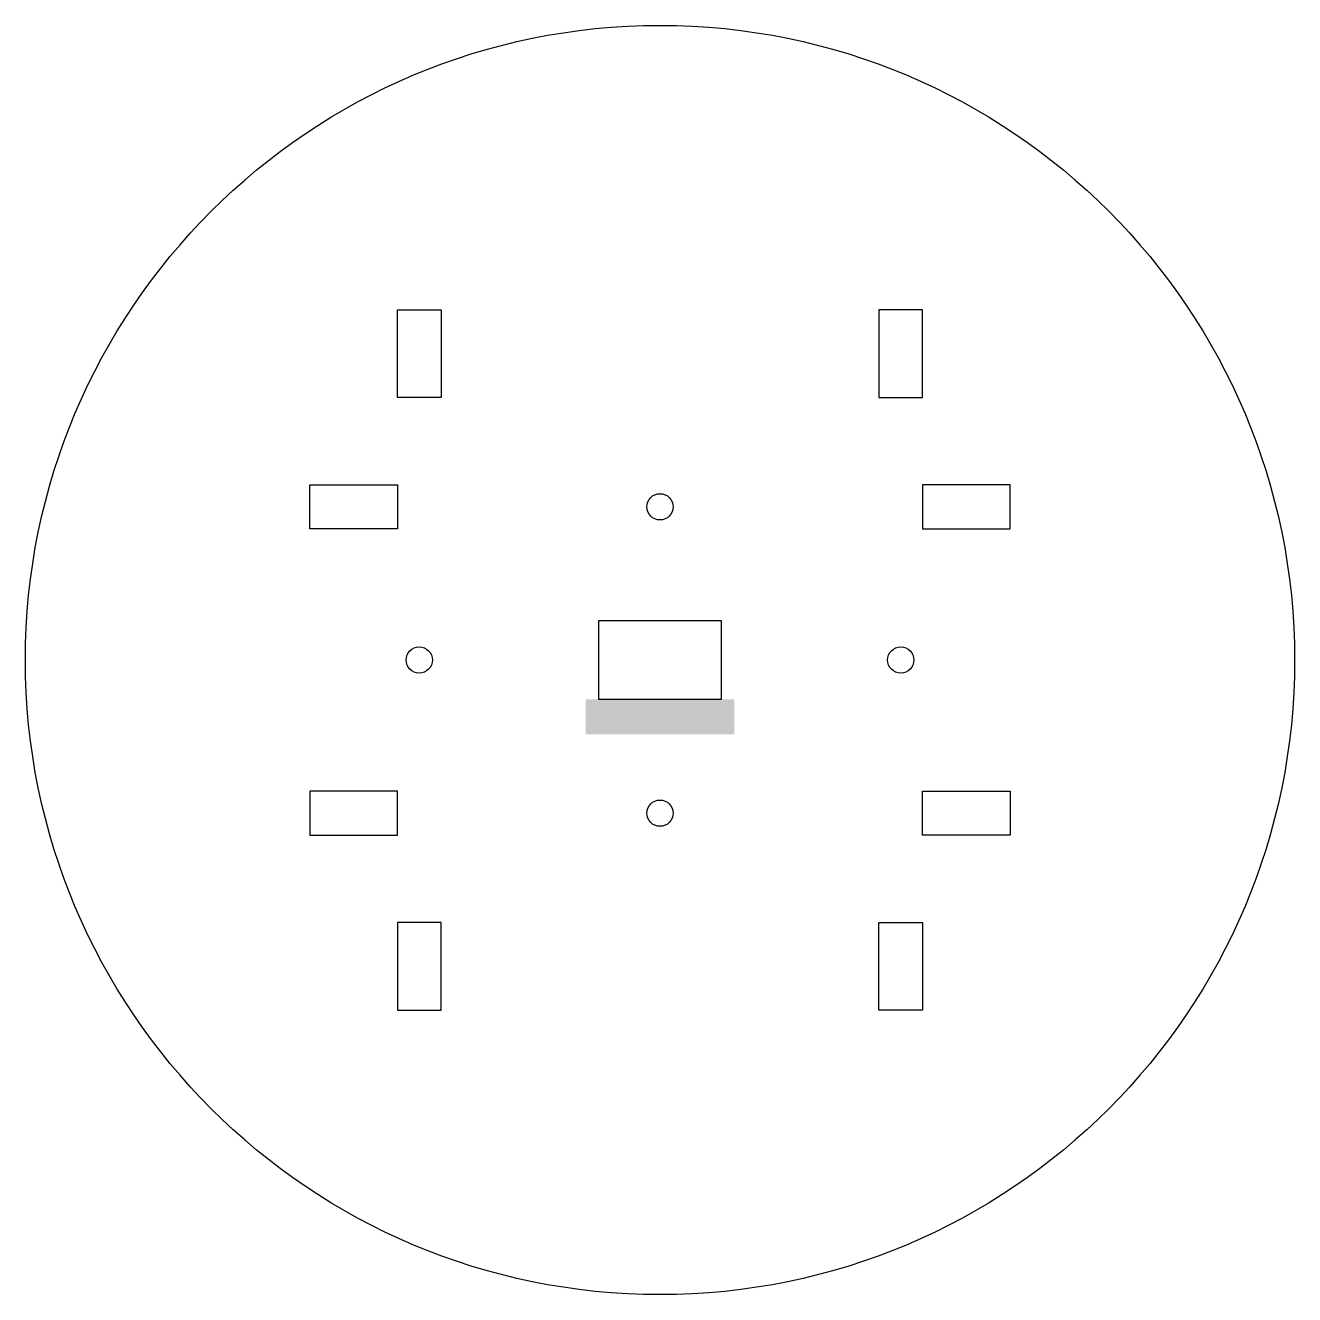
# Model space of a CAD drawing. Header units: inches. Extents: x -72 to 72, y -72 to 72.
import ezdxf

# ---------------------------------------------------------------- set-up
doc = ezdxf.new("R2010")
doc.units = ezdxf.units.IN
doc.header["$MEASUREMENT"] = 0
doc.layers.add('engrave', color=7, linetype='Continuous')

msp = doc.modelspace()

# ---------------------------------------------------------------- hatches: boundary and pattern name
at = {"layer": 'engrave'}
h = msp.add_hatch(color=256, dxfattribs=at)
h.dxf.hatch_style = 1
h.paths.add_polyline_path([(8.5, -8.5), (8.5, -4.5), (-8.5, -4.5), (-8.5, -8.5)])

# ---------------------------------------------------------------- linework, layer by layer
for p, q in [((-7, 4.5), (7, 4.5)), ((-7, -4.5), (-7, 4.5)), ((7, 4.5), (7, -4.5)), ((7, -4.5), (-7, -4.5))]:
    msp.add_line(p, q)
for points in [[(-25, 30), (-30, 30), (-30, 40), (-25, 40)], [(25, 30), (30, 30), (30, 40), (25, 40)], [(-30, 15), (-40, 15), (-40, 20), (-30, 20)], [(30, 15), (40, 15), (40, 20), (30, 20)], [(-30, -15), (-40, -15), (-40, -20), (-30, -20)], [(30, -15), (40, -15), (40, -20), (30, -20)], [(-25, -30), (-30, -30), (-30, -40), (-25, -40)], [(25, -30), (30, -30), (30, -40), (25, -40)]]:
    msp.add_lwpolyline(points, close=True)
for centre, radius in [((0, 0), 72.5), ((0, 17.5), 1.5), ((-27.5, 0), 1.5), ((27.5, 0), 1.5), ((0, -17.5), 1.5)]:
    msp.add_circle(centre, radius)

doc.saveas('drawing.dxf')
